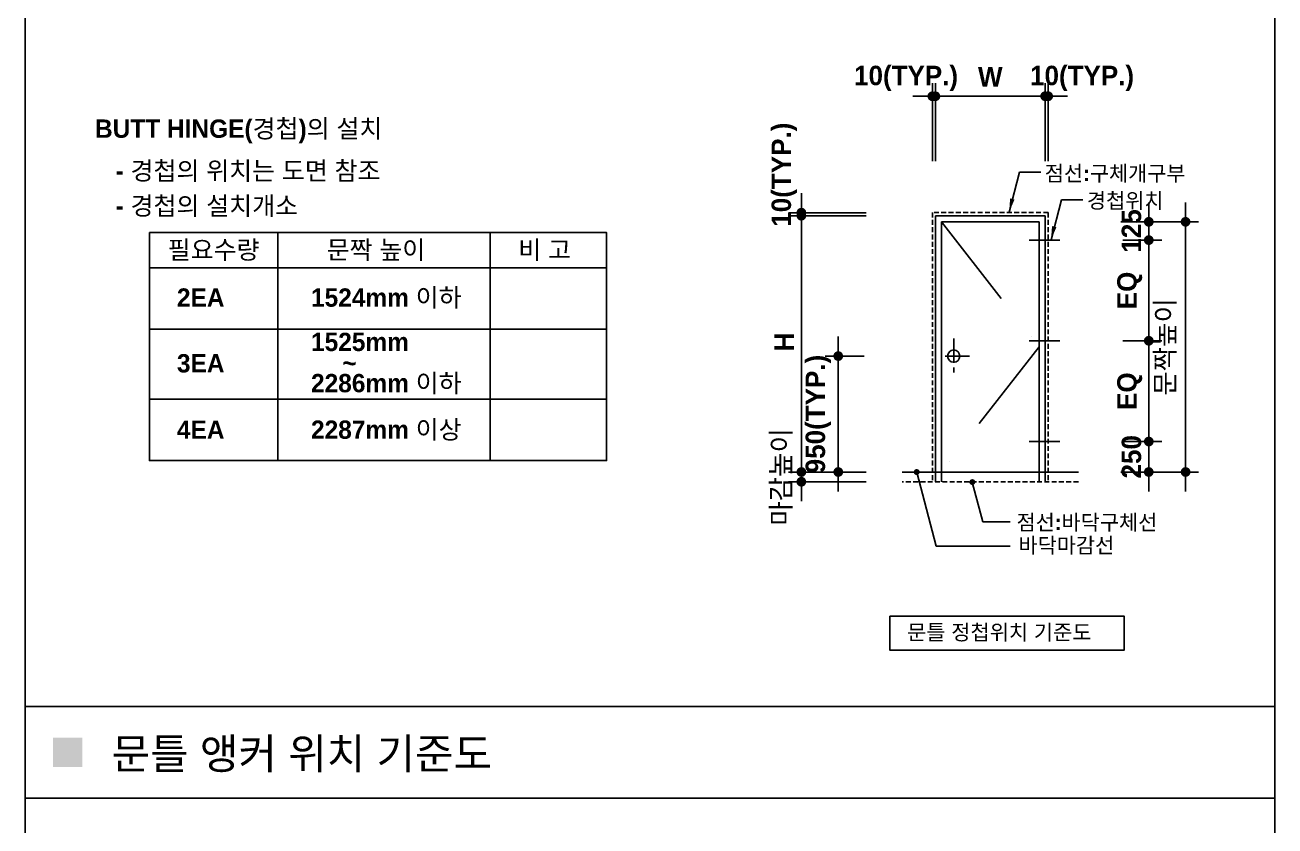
# Model space of a CAD drawing. Extents: x 2158 to 80698, y 2200 to 50885.
# Drawn here: x 2200 to 21496, y 19625 to 31980 of the extents above; entities that cross this region are included whole.
import ezdxf

# ---------------------------------------------------------------- set-up
doc = ezdxf.new("R2010")
doc.units = 0
doc.header["$LTSCALE"] = 300
doc.header["$MEASUREMENT"] = 0
doc.header["$PDSIZE"] = -2
for name, pattern in [('CENTER', [2, 1.25, -0.25, 0.25, -0.25]), ('DASHDOT', [1, 0.5, -0.25, 0, -0.25]), ('HIDDEN', [0.375, 0.25, -0.125])]:
    doc.linetypes.add(name, pattern=pattern)
doc.layers.get('0').update_dxf_attribs({"linetype": 'CONTINUOUS'})
doc.layers.get('Defpoints').update_dxf_attribs({"color": 143, "linetype": 'CONTINUOUS'})
for name, color, linetype in [('A-ANNO-GRA1', 7, 'CONTINUOUS'), ('A-ANNO-LEAD', 4, 'CONTINUOUS'), ('A-ANNO-TEXT1', 7, 'CONTINUOUS'), ('A-CNTL', 1, 'CENTER'), ('A-DWXK-OPEN', 1, 'CENTER'), ('A-ELEV-LIN2', 7, 'CONTINUOUS'), ('A-ST-AXIS-BUB', 7, 'CONTINUOUS'), ('A-ST-AXIS-DIM', 7, 'CONTINUOUS'), ('DIMM', 7, 'CONTINUOUS'), ('FIN2', 6, 'CONTINUOUS'), ('SECT1', 5, 'CONTINUOUS')]:
    doc.layers.add(name, color=color, linetype=linetype)
doc.styles.add('2020음성 1차', font='나눔고딕Bold.ttf')
doc.dimstyles.new('CDIM', dxfattribs={"dimscale": 100, "dimtxt": 3, "dimasz": 1, "dimexe": 2, "dimexo": 1, "dimgap": 1, "dimtad": 1, "dimdec": 0, "dimrnd": 0.5, "dimzin": 0, "dimdsep": 32, "dimtxsty": '2020음성 1차', "dimblk1": '_CIDOT', "dimblk2": '_CIDOT', "dimsah": 1, "dimcen": 5.5, "dimclrd": 2, "dimclre": 2, "dimclrt": 7, "dimadec": 0, "dimazin": 0, "dimtfac": 1, "dimtdec": 0, "dimtix": 1, "dimtmove": 2, "dimatfit": 1, "dimldrblk": 'DOT', "dimfxl": 1, "dimtolj": 1, "dimtzin": 0, "dimlwd": -1, "dimarcsym": 0})

# ---------------------------------------------------------------- blocks, each defined once
blk = doc.blocks.new('_CIDOT')
at = {"color": 0, "linetype": 'ByBlock'}
blk.add_line((2, 0), (-1, 0), dxfattribs=at)
at = {"color": 0, "linetype": 'ByBlock', "const_width": 0.5}
blk.add_lwpolyline([(-0.25, 0, 1), (0.25, 0, 1)], format="xyb", close=True, dxfattribs=at)
blk = doc.blocks.new('*D151')
at = {"layer": 'A-ST-AXIS-DIM', "lineweight": -2}
for p, q in [((16254, 29881), (16254, 31081)), ((17948, 29881), (17948, 31081))]:
    blk.add_line(p, q, dxfattribs=at)
at = {"layer": 'A-ST-AXIS-DIM'}
blk.add_line((16404, 30881), (17798, 30881), dxfattribs=at)
at = {"layer": 'Defpoints', "color": 0}
for p in [(17948, 30881), (16254, 29001), (17948, 29001)]:
    blk.add_point(p, dxfattribs=at)
at = {"layer": 'A-ST-AXIS-DIM', "linetype": 'ByBlock', "xscale": 150, "yscale": 150, "zscale": 150, "rotation": 180}
blk.add_blockref('_CIDOT', (16254, 30881), dxfattribs=at)
at = {"layer": 'A-ST-AXIS-DIM', "linetype": 'ByBlock', "xscale": 150, "yscale": 150, "zscale": 150}
blk.add_blockref('_CIDOT', (17948, 30881), dxfattribs=at)
at = {"layer": 'A-ST-AXIS-DIM', "color": 3, "ltscale": 10, "insert": (17101, 31180), "char_height": 300, "attachment_point": 5, "style": '2020음성 1차'}
blk.add_mtext('\\A1;W', dxfattribs=at)
blk = doc.blocks.new('_Dot')
at = {"color": 0, "lineweight": -2}
blk.add_line((-0.5, 0), (-1, 0), dxfattribs=at)
at = {"color": 0, "const_width": 0.5}
blk.add_lwpolyline([(-0.25, 0, 1), (0.25, 0, 1)], format="xyb", close=True, dxfattribs=at)
blk = doc.blocks.new('*D152')
at = {"layer": 'A-ST-AXIS-DIM', "lineweight": -2}
for p, q in [((17948, 29881), (17948, 31081)), ((17995, 29881), (17995, 31081))]:
    blk.add_line(p, q, dxfattribs=at)
at = {"layer": 'A-ST-AXIS-DIM'}
for p, q in [((17798, 30881), (17648, 30881)), ((17948, 30881), (17995, 30881)), ((18145, 30881), (18295, 30881))]:
    blk.add_line(p, q, dxfattribs=at)
at = {"layer": 'Defpoints', "color": 0}
for p in [(17995, 30881), (17948, 29001), (17995, 29001)]:
    blk.add_point(p, dxfattribs=at)
at = {"layer": 'A-ST-AXIS-DIM', "linetype": 'ByBlock', "xscale": 150, "yscale": 150, "zscale": 150, "rotation": 180}
blk.add_blockref('_CIDOT', (17995, 30881), dxfattribs=at)
at = {"layer": 'A-ST-AXIS-DIM', "linetype": 'ByBlock', "xscale": 150, "yscale": 150, "zscale": 150}
blk.add_blockref('_CIDOT', (17948, 30881), dxfattribs=at)
at = {"layer": 'A-ST-AXIS-DIM', "color": 3, "ltscale": 10, "insert": (18518, 31156), "char_height": 300, "attachment_point": 5, "style": '2020음성 1차'}
blk.add_mtext('\\A1;10(TYP.)', dxfattribs=at)
blk = doc.blocks.new('*D153')
at = {"layer": 'A-ST-AXIS-DIM', "lineweight": -2}
for p, q in [((16207, 29881), (16207, 31081)), ((16254, 29881), (16254, 31081))]:
    blk.add_line(p, q, dxfattribs=at)
at = {"layer": 'A-ST-AXIS-DIM'}
for p, q in [((16057, 30881), (15907, 30881)), ((16254, 30881), (16207, 30881)), ((16404, 30881), (16554, 30881))]:
    blk.add_line(p, q, dxfattribs=at)
at = {"layer": 'Defpoints', "color": 0}
for p in [(16207, 30881), (16207, 29001), (16254, 29001)]:
    blk.add_point(p, dxfattribs=at)
at = {"layer": 'A-ST-AXIS-DIM', "linetype": 'ByBlock', "xscale": 150, "yscale": 150, "zscale": 150, "rotation": 180}
blk.add_blockref('_CIDOT', (16254, 30881), dxfattribs=at)
at = {"layer": 'A-ST-AXIS-DIM', "linetype": 'ByBlock', "xscale": 150, "yscale": 150, "zscale": 150}
blk.add_blockref('_CIDOT', (16207, 30881), dxfattribs=at)
at = {"layer": 'A-ST-AXIS-DIM', "color": 3, "ltscale": 10, "insert": (15801, 31156), "char_height": 300, "attachment_point": 5, "style": '2020음성 1차'}
blk.add_mtext('\\A1;10(TYP.)', dxfattribs=at)
blk = doc.blocks.new('*D154')
at = {"layer": 'A-ST-AXIS-DIM', "lineweight": -2}
for p, q in [((15185, 29038), (13985, 29038)), ((15185, 25085), (13985, 25085))]:
    blk.add_line(p, q, dxfattribs=at)
at = {"layer": 'A-ST-AXIS-DIM'}
blk.add_line((14185, 25235), (14185, 28888), dxfattribs=at)
at = {"layer": 'Defpoints', "color": 0}
for p in [(14185, 29038), (15971, 29038), (15971, 25085)]:
    blk.add_point(p, dxfattribs=at)
at = {"layer": 'A-ST-AXIS-DIM', "linetype": 'ByBlock', "xscale": 150, "yscale": 150, "zscale": 150}
for p, rotation in [((14185, 29038), 90), ((14185, 25085), 270)]:
    blk.add_blockref('_CIDOT', p, dxfattribs=dict(at, rotation=rotation))
at = {"layer": 'A-ST-AXIS-DIM', "color": 3, "ltscale": 10, "insert": (13920, 27091), "char_height": 300, "attachment_point": 5, "rotation": 90, "style": '2020음성 1차'}
blk.add_mtext('\\A1;H', dxfattribs=at)
blk = doc.blocks.new('*D155')
at = {"layer": 'A-ST-AXIS-DIM'}
for p, q in [((14754, 27023), (14754, 27173)), ((14754, 25085), (14754, 26873)), ((14754, 24935), (14754, 24785))]:
    blk.add_line(p, q, dxfattribs=at)
at = {"layer": 'A-ST-AXIS-DIM', "lineweight": -2}
for p, q in [((15154, 26873), (14554, 26873)), ((15154, 25085), (14554, 25085))]:
    blk.add_line(p, q, dxfattribs=at)
at = {"layer": 'Defpoints', "color": 0}
for p in [(14754, 26873), (15971, 26873), (15971, 25085)]:
    blk.add_point(p, dxfattribs=at)
at = {"layer": 'A-ST-AXIS-DIM', "linetype": 'ByBlock', "xscale": 150, "yscale": 150, "zscale": 150}
for p, rotation in [((14754, 26873), 270), ((14754, 25085), 90)]:
    blk.add_blockref('_CIDOT', p, dxfattribs=dict(at, rotation=rotation))
at = {"layer": 'A-ST-AXIS-DIM', "color": 3, "ltscale": 10, "insert": (14446, 25979), "char_height": 300, "attachment_point": 5, "rotation": 90, "style": '2020음성 1차'}
blk.add_mtext('\\A1;950(TYP.)', dxfattribs=at)
blk = doc.blocks.new('*D156')
at = {"layer": 'A-ST-AXIS-DIM'}
for p, q in [((14185, 25235), (14185, 25385)), ((14185, 24934), (14185, 25085)), ((14185, 24784), (14185, 24634))]:
    blk.add_line(p, q, dxfattribs=at)
at = {"layer": 'A-ST-AXIS-DIM', "lineweight": -2}
for p, q in [((15185, 25085), (13985, 25085)), ((15185, 24934), (13985, 24934))]:
    blk.add_line(p, q, dxfattribs=at)
at = {"layer": 'Defpoints', "color": 0}
for p in [(14185, 25085), (15971, 25085), (15971, 24934)]:
    blk.add_point(p, dxfattribs=at)
at = {"layer": 'A-ST-AXIS-DIM', "linetype": 'ByBlock', "xscale": 150, "yscale": 150, "zscale": 150}
for p, rotation in [((14185, 25085), 270), ((14185, 24934), 90)]:
    blk.add_blockref('_CIDOT', p, dxfattribs=dict(at, rotation=rotation))
at = {"layer": 'A-ST-AXIS-DIM', "color": 3, "ltscale": 10, "insert": (13883, 25009), "char_height": 300, "attachment_point": 5, "rotation": 90, "style": '2020음성 1차'}
blk.add_mtext('\\A1;마감높이', dxfattribs=at)
blk = doc.blocks.new('*D157')
at = {"layer": 'A-ST-AXIS-DIM'}
for p, q in [((14185, 29235), (14185, 29385)), ((14185, 29038), (14185, 29085)), ((14185, 28888), (14185, 28738))]:
    blk.add_line(p, q, dxfattribs=at)
at = {"layer": 'A-ST-AXIS-DIM', "lineweight": -2}
for p, q in [((15185, 29085), (13985, 29085)), ((15185, 29038), (13985, 29038))]:
    blk.add_line(p, q, dxfattribs=at)
at = {"layer": 'Defpoints', "color": 0}
for p in [(14185, 29085), (15971, 29085), (15971, 29038)]:
    blk.add_point(p, dxfattribs=at)
at = {"layer": 'A-ST-AXIS-DIM', "linetype": 'ByBlock', "xscale": 150, "yscale": 150, "zscale": 150}
for p, rotation in [((14185, 29038), 90), ((14185, 29085), 270)]:
    blk.add_blockref('_CIDOT', p, dxfattribs=dict(at, rotation=rotation))
at = {"layer": 'A-ST-AXIS-DIM', "color": 3, "ltscale": 10, "insert": (13920, 29671), "char_height": 300, "attachment_point": 5, "rotation": 90, "style": '2020음성 1차'}
blk.add_mtext('\\A1;10(TYP.)', dxfattribs=at)
blk = doc.blocks.new('*D158')
at = {"layer": 'A-ST-AXIS-DIM'}
for p, q in [((19548, 25705), (19548, 25855)), ((19548, 25085), (19548, 25555)), ((19548, 24935), (19548, 24785))]:
    blk.add_line(p, q, dxfattribs=at)
at = {"layer": 'A-ST-AXIS-DIM', "lineweight": -2}
for p, q in [((19148, 25555), (19748, 25555)), ((19148, 25085), (19748, 25085))]:
    blk.add_line(p, q, dxfattribs=at)
at = {"layer": 'Defpoints', "color": 0}
for p in [(18330, 25555), (19548, 25555), (18330, 25085)]:
    blk.add_point(p, dxfattribs=at)
at = {"layer": 'A-ST-AXIS-DIM', "linetype": 'ByBlock', "xscale": 150, "yscale": 150, "zscale": 150}
for p, rotation in [((19548, 25555), 270), ((19548, 25085), 90)]:
    blk.add_blockref('_CIDOT', p, dxfattribs=dict(at, rotation=rotation))
at = {"layer": 'A-ST-AXIS-DIM', "color": 3, "ltscale": 10, "insert": (19282, 25320), "char_height": 300, "attachment_point": 5, "rotation": 90, "style": '2020음성 1차'}
blk.add_mtext('\\A1;250', dxfattribs=at)
blk = doc.blocks.new('*D159')
at = {"layer": 'A-ST-AXIS-DIM', "lineweight": -2}
for p, q in [((19148, 27109), (19748, 27109)), ((19148, 25555), (19748, 25555))]:
    blk.add_line(p, q, dxfattribs=at)
at = {"layer": 'A-ST-AXIS-DIM'}
blk.add_line((19548, 25705), (19548, 26959), dxfattribs=at)
at = {"layer": 'Defpoints', "color": 0}
for p in [(18330, 27109), (19548, 27109), (18330, 25555)]:
    blk.add_point(p, dxfattribs=at)
at = {"layer": 'A-ST-AXIS-DIM', "linetype": 'ByBlock', "xscale": 150, "yscale": 150, "zscale": 150}
for p, rotation in [((19548, 27109), 90), ((19548, 25555), 270)]:
    blk.add_blockref('_CIDOT', p, dxfattribs=dict(at, rotation=rotation))
at = {"layer": 'A-ST-AXIS-DIM', "color": 3, "ltscale": 10, "insert": (19254, 26332), "char_height": 300, "attachment_point": 5, "rotation": 90, "style": '2020음성 1차'}
blk.add_mtext('\\A1;EQ', dxfattribs=at)
blk = doc.blocks.new('*D160')
at = {"layer": 'A-ST-AXIS-DIM', "lineweight": -2}
for p, q in [((19148, 28662), (19748, 28662)), ((19148, 27109), (19748, 27109))]:
    blk.add_line(p, q, dxfattribs=at)
at = {"layer": 'A-ST-AXIS-DIM'}
blk.add_line((19548, 27259), (19548, 28512), dxfattribs=at)
at = {"layer": 'Defpoints', "color": 0}
for p in [(18330, 28662), (19548, 28662), (18330, 27109)]:
    blk.add_point(p, dxfattribs=at)
at = {"layer": 'A-ST-AXIS-DIM', "linetype": 'ByBlock', "xscale": 150, "yscale": 150, "zscale": 150}
for p, rotation in [((19548, 28662), 90), ((19548, 27109), 270)]:
    blk.add_blockref('_CIDOT', p, dxfattribs=dict(at, rotation=rotation))
at = {"layer": 'A-ST-AXIS-DIM', "color": 3, "ltscale": 10, "insert": (19254, 27885), "char_height": 300, "attachment_point": 5, "rotation": 90, "style": '2020음성 1차'}
blk.add_mtext('\\A1;EQ', dxfattribs=at)
blk = doc.blocks.new('*D161')
at = {"layer": 'A-ST-AXIS-DIM'}
for p, q in [((19548, 29094), (19548, 29244)), ((19548, 28662), (19548, 28944)), ((19548, 28512), (19548, 28362))]:
    blk.add_line(p, q, dxfattribs=at)
at = {"layer": 'A-ST-AXIS-DIM', "lineweight": -2}
for p, q in [((19148, 28944), (19748, 28944)), ((19148, 28662), (19748, 28662))]:
    blk.add_line(p, q, dxfattribs=at)
at = {"layer": 'Defpoints', "color": 0}
for p in [(18330, 28944), (19548, 28944), (18330, 28662)]:
    blk.add_point(p, dxfattribs=at)
at = {"layer": 'A-ST-AXIS-DIM', "linetype": 'ByBlock', "xscale": 150, "yscale": 150, "zscale": 150}
for p, rotation in [((19548, 28944), 270), ((19548, 28662), 90)]:
    blk.add_blockref('_CIDOT', p, dxfattribs=dict(at, rotation=rotation))
at = {"layer": 'A-ST-AXIS-DIM', "color": 3, "ltscale": 10, "insert": (19282, 28803), "char_height": 300, "attachment_point": 5, "rotation": 90, "style": '2020음성 1차'}
blk.add_mtext('\\A1;125', dxfattribs=at)
blk = doc.blocks.new('*D162')
at = {"layer": 'A-ST-AXIS-DIM', "lineweight": -2}
for p, q in [((19116, 28944), (20316, 28944)), ((19116, 25085), (20316, 25085))]:
    blk.add_line(p, q, dxfattribs=at)
at = {"layer": 'A-ST-AXIS-DIM'}
blk.add_line((20116, 25235), (20116, 28794), dxfattribs=at)
at = {"layer": 'Defpoints', "color": 0}
for p in [(18575, 28944), (20116, 28944), (18575, 25085)]:
    blk.add_point(p, dxfattribs=at)
at = {"layer": 'A-ST-AXIS-DIM', "linetype": 'ByBlock', "xscale": 150, "yscale": 150, "zscale": 150}
for p, rotation in [((20116, 28944), 90), ((20116, 25085), 270)]:
    blk.add_blockref('_CIDOT', p, dxfattribs=dict(at, rotation=rotation))
at = {"layer": 'A-ST-AXIS-DIM', "color": 3, "ltscale": 10, "insert": (19814, 27014), "char_height": 300, "attachment_point": 5, "rotation": 90, "style": '2020음성 1차'}
blk.add_mtext('\\A1;문짝높이', dxfattribs=at)

msp = doc.modelspace()

# ---------------------------------------------------------------- linework, layer by layer
at = {"layer": 'A-ANNO-GRA1'}
for p, q in [((2200, 49582.1), (2200, 2200)), ((21496.4, 2200), (21496.4, 49582.1)), ((6101.6, 28777.3), (6101.6, 25259.9)), ((9379.3, 28777.3), (9379.3, 25259.9)), ((4120.7, 28236.1), (11177.5, 28236.1)), ((4120.7, 27289.2), (11177.5, 27289.2)), ((4120.7, 26206.7), (11177.5, 26206.7)), ((21496.4, 21467.2), (2200, 21467.2)), ((21496.4, 20055.2), (2200, 20055.2))]:
    msp.add_line(p, q, dxfattribs=at)
for points in [[(4120.7, 28777.3), (11177.5, 28777.3), (11177.5, 25259.9), (4120.7, 25259.9)], [(15553, 22861.6), (19167.5, 22861.6), (19167.5, 22335.9), (15553, 22335.9)]]:
    msp.add_lwpolyline(points, close=True, dxfattribs=at)
at = {"layer": 'A-ANNO-LEAD'}
for p, q in [((17392.3, 29093.5), (17554.7, 29708.7)), ((17554.7, 29708.7), (17883.6, 29708.7)), ((18039.1, 28666.9), (18201.6, 29282.1)), ((18201.6, 29282.1), (18530.4, 29282.1)), ((15965.4, 25084.8), (16268.1, 23938.7)), ((16824.1, 24929.5), (16986.6, 24314.3)), ((16986.6, 24314.3), (17406.4, 24314.3)), ((17406.4, 23938.7), (16268.1, 23938.7))]:
    msp.add_line(p, q, dxfattribs=at)
at = {"layer": 'A-ANNO-LEAD', "const_width": 45.6}
for points in [[(15942.6, 25084.8, 1), (15988.2, 25084.8, 1)], [(16801.3, 24929.5, 1), (16846.9, 24929.5, 1)]]:
    msp.add_lwpolyline(points, format="xyb", close=True, dxfattribs=at)
at = {"layer": 'A-ANNO-LEAD'}
for points in [[(17407.4, 29304.3), (17475, 29288), (17392.3, 29093.5)], [(18054.3, 28877.7), (18121.9, 28861.4), (18039.1, 28666.9)]]:
    msp.add_solid(points, dxfattribs=at)
at = {"layer": 'A-CNTL'}
for p, q in [((16536.4, 27145.1), (16536.4, 26615)), ((16779.6, 26873.2), (16330.7, 26873.2))]:
    msp.add_line(p, q, dxfattribs=at)
at = {"layer": 'A-DWXK-OPEN', "linetype": 'DASHDOT', "ltscale": 10}
for p, q in [((16348.1, 28944), (17854.2, 27014.4)), ((17854.2, 27014.4), (16348.1, 25084.8))]:
    msp.add_line(p, q, dxfattribs=at)
at = {"layer": 'A-ELEV-LIN2', "linetype": 'Continuous'}
for p, q in [((17948.3, 29038.2), (16254, 29038.2)), ((16254, 29038.2), (16254, 24934.2)), ((17948.3, 29038.2), (17948.3, 24934.2)), ((17854.2, 28944), (16348.1, 28944)), ((16348.1, 28944), (16348.1, 24934.2)), ((17854.2, 28944), (17854.2, 24934.2))]:
    msp.add_line(p, q, dxfattribs=at)
msp.add_circle((16536.4, 26873.2), 94.1, dxfattribs=at)
at = {"layer": 'A-ST-AXIS-BUB'}
for p, q in [((18174.5, 28661.7), (17703.6, 28661.7)), ((18174.5, 27108.5), (17703.6, 27108.5)), ((18174.5, 25555.4), (17703.6, 25555.4))]:
    msp.add_line(p, q, dxfattribs=at)
msp.add_solid([(2631.8, 20987.1), (3083.6, 20987.1), (2631.8, 20535.3), (3083.6, 20535.3)], dxfattribs=at)
at = {"layer": 'DIMM'}
msp.add_line((16206.9, 30880.3), (17995.4, 30880.3), dxfattribs=at)
at = {"layer": 'FIN2'}
msp.add_line((18461.7, 25084.8), (15740.6, 25084.8), dxfattribs=at)
at = {"layer": 'SECT1', "linetype": 'HIDDEN'}
for p, q in [((17995.4, 29085.2), (16206.9, 29085.2)), ((16206.9, 29085.2), (16206.9, 24934.2)), ((17995.4, 29085.2), (17995.4, 24934.2)), ((18461.7, 24934.2), (15740.6, 24934.2))]:
    msp.add_line(p, q, dxfattribs=at)

# ---------------------------------------------------------------- texts
at = {"layer": 'A-ANNO-TEXT1', "style": '2020음성 1차'}
for s, height, p in [('BUTT HINGE(경첩)의 설치', 282.386, (3280.5, 30240)), ('- 경첩의 위치는 도면 참조', 282.386, (3599.1, 29590.8)), ('점선:구체개구부', 235.32, (17942.8, 29573.3)), ('- 경첩의 설치개소', 282.39, (3599.1, 29049.8)), ('경첩위치', 235.32, (18593.1, 29152.6)), ('필요수량', 282.39, (4403.1, 28371.3)), ('문짝 높이', 282.39, (6856.1, 28371.3)), ('비 고', 282.39, (9815.1, 28371.3)), ('2EA', 282.39, (4545.3, 27634.6)), ('1524mm 이하', 282.39, (6615.1, 27634.6)), ('1525mm', 282.39, (6615.1, 26950.3)), ('3EA', 282.39, (4545.3, 26621)), ('2286mm 이하', 282.39, (6615.1, 26314.9)), ('~', 282.4, (7096.7, 26624)), ('4EA', 282.39, (4545.3, 25597)), ('2287mm 이상', 282.39, (6615.1, 25597)), ('점선:바닥구체선', 235.32, (17506.7, 24190.2)), ('바닥마감선', 235.32, (17537.3, 23835.7)), ('문틀 정첩위치 기준도', 236.58, (15816.6, 22494.5)), ('문틀 앵커 위치 기준도', 473.16, (3537.2, 20503.4))]:
    msp.add_text(s, height=height, dxfattribs=at).set_placement(p)

# ---------------------------------------------------------------- dimensions: what is measured, and where the dimension line sits
at = {"layer": 'A-ST-AXIS-DIM'}
for base, p1, p2, angle, text, picture, middle in [((16206.9, 30880.9), (16254, 29000.8), (16206.9, 29000.8), 180, '10(TYP.)', '*D153', (15800.8, 31156.1)), ((14185.5, 29085.2), (15971.5, 29038.2), (15971.5, 29085.2), 90, '10(TYP.)', '*D157', (13919.8, 29670.7)), ((14185.5, 29038.2), (15971.5, 25084.8), (15971.5, 29038.2), 90, 'H', '*D154', (13919.8, 27090.6))]:
    dim = msp.add_linear_dim(base=base, p1=p1, p2=p2, angle=angle, text=text, dimstyle='CDIM', override={"dimasz": 1.5, "dimclrd": 256, "dimclre": 256, "dimclrt": 3, "dimfxl": 10, "dimfxlon": 1}, dxfattribs=at)
    dim.commit()
    dim.dimension.update_dxf_attribs({"geometry": picture, "text_midpoint": middle, "dimtype": 160})
for base, p1, p2, text, picture, middle in [((17948.3, 30880.9), (16254, 29000.8), (17948.3, 29000.8), 'W', '*D151', (17101.1, 31179.5)), ((17995.4, 30880.9), (17948.3, 29000.8), (17995.4, 29000.8), '10(TYP.)', '*D152', (18518.3, 31156.1))]:
    dim = msp.add_linear_dim(base=base, p1=p1, p2=p2, text=text, dimstyle='CDIM', override={"dimasz": 1.5, "dimclrd": 256, "dimclre": 256, "dimclrt": 3, "dimfxl": 10, "dimfxlon": 1}, dxfattribs=at)
    dim.commit()
    dim.dimension.update_dxf_attribs({"geometry": picture, "text_midpoint": middle, "dimtype": 160})
for base, p1, p2, text, override, picture, middle in [((19547.7, 28944), (18330.4, 28661.7), (18330.4, 28944), '125', {"dimasz": 1.5, "dimclrd": 256, "dimclre": 256, "dimclrt": 3, "dimfxl": 4, "dimfxlon": 1}, '*D161', (19282.3, 28802.9)), ((20116.5, 28944), (18574.6, 25084.8), (18574.6, 28944), '문짝높이', {"dimasz": 1.5, "dimclrd": 256, "dimclre": 256, "dimclrt": 3, "dimfxl": 10, "dimfxlon": 1}, '*D162', (19814.3, 27014.4)), ((19547.7, 28661.7), (18330.4, 27108.5), (18330.4, 28661.7), 'EQ', {"dimasz": 1.5, "dimclrd": 256, "dimclre": 256, "dimclrt": 3, "dimfxl": 4, "dimfxlon": 1}, '*D160', (19254, 27885.1)), ((19547.7, 27108.5), (18330.4, 25555.4), (18330.4, 27108.5), 'EQ', {"dimasz": 1.5, "dimclrd": 256, "dimclre": 256, "dimclrt": 3, "dimfxl": 4, "dimfxlon": 1}, '*D159', (19254, 26332)), ((14754.2, 26873.2), (15971.5, 25084.8), (15971.5, 26873.2), '950(TYP.)', {"dimasz": 1.5, "dimclrd": 256, "dimclre": 256, "dimclrt": 3, "dimfxl": 4, "dimfxlon": 1}, '*D155', (14445.9, 25979)), ((14185.5, 25084.8), (15971.5, 24934.2), (15971.5, 25084.8), '마감높이', {"dimasz": 1.5, "dimclrd": 256, "dimclre": 256, "dimclrt": 3, "dimfxl": 10, "dimfxlon": 1}, '*D156', (13883.3, 25009.5)), ((19547.7, 25555.4), (18330.4, 25084.8), (18330.4, 25555.4), '250', {"dimasz": 1.5, "dimclrd": 256, "dimclre": 256, "dimclrt": 3, "dimfxl": 4, "dimfxlon": 1}, '*D158', (19282.3, 25320.1))]:
    dim = msp.add_linear_dim(base=base, p1=p1, p2=p2, angle=90, text=text, dimstyle='CDIM', override=override, dxfattribs=at)
    dim.commit()
    dim.dimension.update_dxf_attribs({"geometry": picture, "text_midpoint": middle})

doc.saveas('drawing.dxf')
